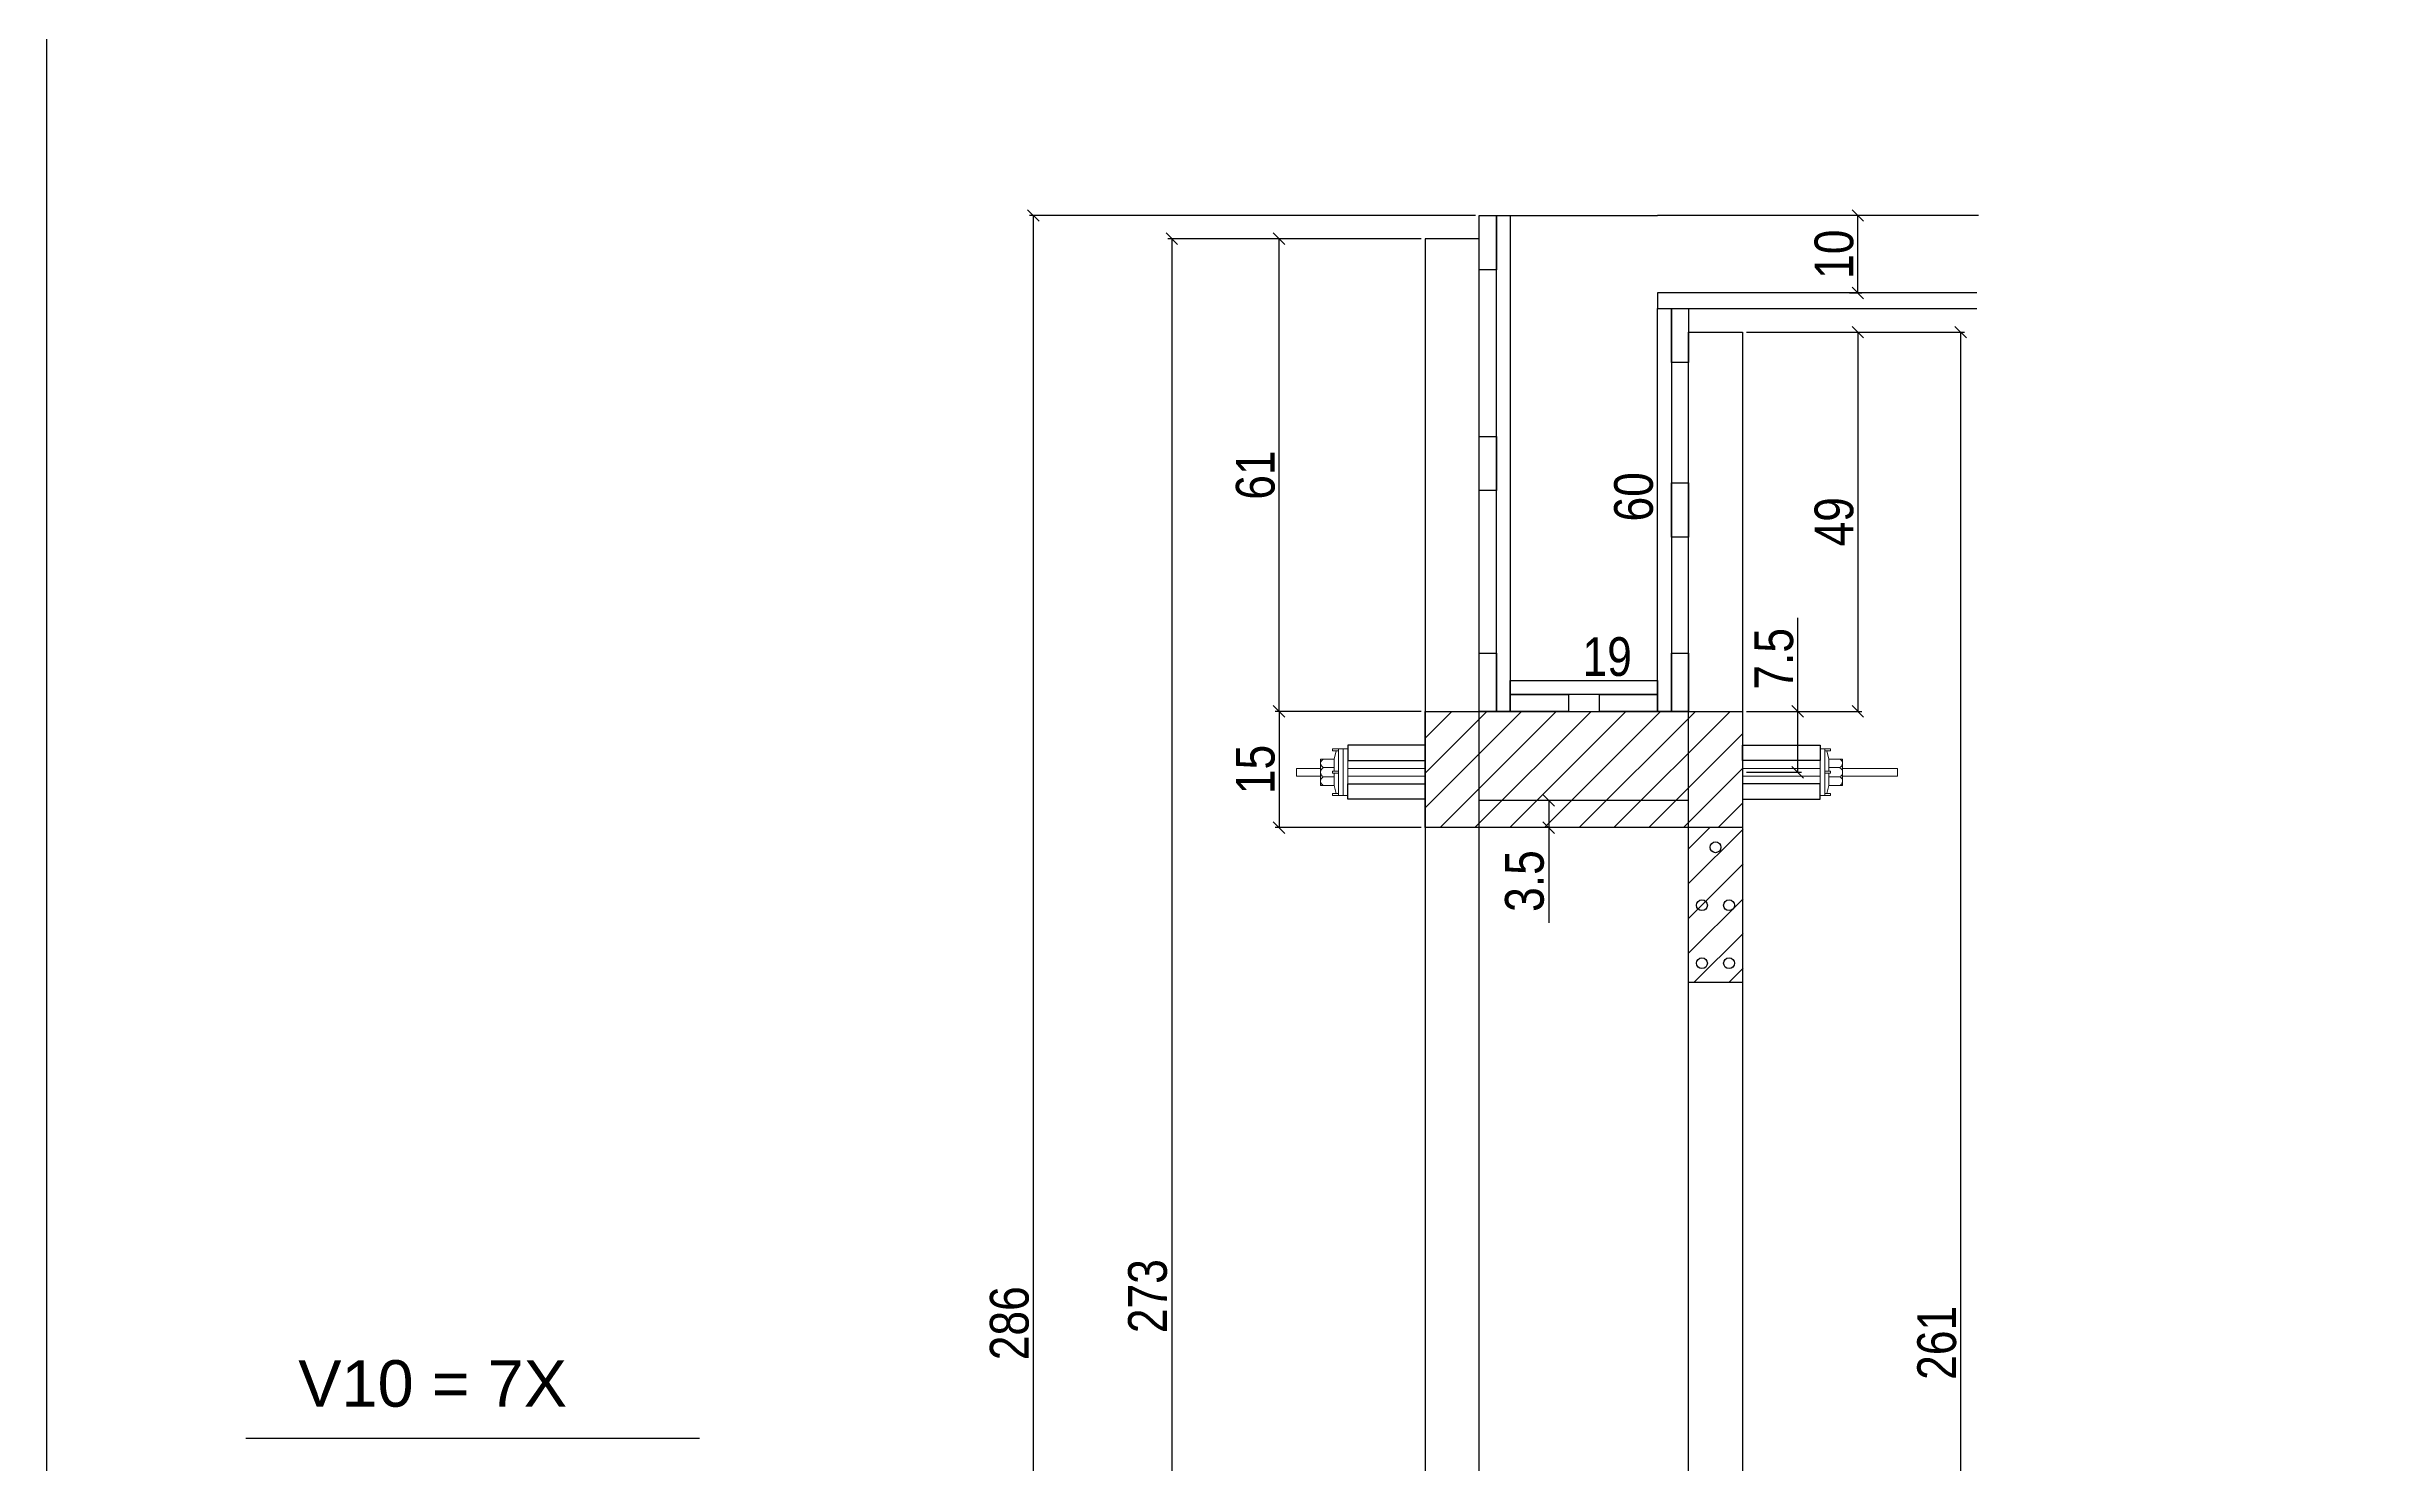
# Model space of a CAD drawing. Extents: x 15230 to 29563, y 3128 to 7338.
# Drawn here: x 24261 to 24866, y 4947 to 5313 of the extents above; entities that cross this region are included whole.
import ezdxf

# ---------------------------------------------------------------- set-up
doc = ezdxf.new("R2010")
doc.units = 0
doc.layers.add('BARRA_ANCORAGEM', color=1, linetype='Continuous', lineweight=15)
for name, color, linetype in [('COTA', 241, 'Continuous'), ('TIRAS REESCORAMENTO', 252, 'Continuous'), ('VIGAS', 3, 'Continuous')]:
    doc.layers.add(name, color=color, linetype=linetype)
doc.styles.add('COTA TECNICA 2X', font='techl___.ttf', dxfattribs={"height": 10})
doc.styles.add('R80-50', font='arial.ttf', dxfattribs={"height": 10})
doc.dimstyles.new('SECAO', dxfattribs={"dimscale": 0.333333, "dimtxt": 5, "dimasz": 9, "dimexe": 3, "dimexo": 3, "dimgap": 3, "dimtad": 1, "dimdec": 1, "dimlfac": 0.5, "dimzin": 12, "dimdsep": 46, "dimtxsty": 'COTA TECNICA 2X', "dimblk1": 'OBLIQUE', "dimblk2": 'OBLIQUE', "dimsah": 1, "dimcen": 0.9, "dimclrd": 4, "dimclre": 4, "dimclrt": 240, "dimadec": 1, "dimazin": 3, "dimtfac": 1, "dimtdec": 1, "dimtmove": 0, "dimatfit": 3, "dimfxl": 1, "dimtolj": 1, "dimtzin": 12, "dimarcsym": 0})

# ---------------------------------------------------------------- blocks, each defined once
blk = doc.blocks.new('_Oblique')
at = {"color": 0, "linetype": 'ByBlock', "lineweight": -2}
blk.add_line((-0.5, -0.5), (0.5, 0.5), dxfattribs=at)
blk = doc.blocks.new('*D341')
at = {"layer": 'COTA', "color": 4, "lineweight": -2, "transparency": 16777216}
for p, q in [((24615.53, 5263.38), (24550.12, 5263.38)), ((24551.12, 5263.38), (24551.12, 4717.28)), ((24615.53, 4717.28), (24550.12, 4717.28))]:
    blk.add_line(p, q, dxfattribs=at)
at = {"layer": 'DEFPOINTS', "color": 0, "transparency": 16777216}
for p in [(24616.53, 5263.38), (24551.12, 4717.28), (24616.53, 4717.28)]:
    blk.add_point(p, dxfattribs=at)
at = {"layer": 'COTA', "color": 4, "lineweight": -2, "transparency": 16777216, "xscale": 3, "yscale": 3, "zscale": 3}
for p, rotation in [((24551.12, 5263.38), 90), ((24551.12, 4717.28), 270)]:
    blk.add_blockref('_Oblique', p, dxfattribs=dict(at, rotation=rotation))
at = {"layer": 'COTA', "color": 240, "transparency": 16777216, "insert": (24544.9, 4990.33), "char_height": 10, "attachment_point": 5, "rotation": 90, "style": 'COTA TECNICA 2X'}
blk.add_mtext('\\A1;273', dxfattribs=at)
blk = doc.blocks.new('*D347')
at = {"layer": 'COTA', "color": 4, "lineweight": -2, "transparency": 16777216}
for p, q in [((24615.53, 5263.38), (24577.83, 5263.38)), ((24578.83, 5141.33), (24578.83, 5263.38)), ((24615.53, 5141.33), (24577.83, 5141.33))]:
    blk.add_line(p, q, dxfattribs=at)
at = {"layer": 'DEFPOINTS', "color": 0, "transparency": 16777216}
for p in [(24578.83, 5263.38), (24616.53, 5263.38), (24616.53, 5141.33)]:
    blk.add_point(p, dxfattribs=at)
at = {"layer": 'COTA', "color": 4, "lineweight": -2, "transparency": 16777216, "xscale": 3, "yscale": 3, "zscale": 3}
for p, rotation in [((24578.83, 5263.38), 90), ((24578.83, 5141.33), 270)]:
    blk.add_blockref('_Oblique', p, dxfattribs=dict(at, rotation=rotation))
at = {"layer": 'COTA', "color": 240, "transparency": 16777216, "insert": (24572.73, 5202.35), "char_height": 10, "attachment_point": 5, "rotation": 90, "style": 'COTA TECNICA 2X'}
blk.add_mtext('\\A1;61', dxfattribs=at)
blk = doc.blocks.new('*D331')
at = {"layer": 'COTA', "color": 4, "lineweight": -2, "transparency": 16777216}
for p, q in [((24699.53, 5239.25), (24729.28, 5239.25)), ((24728.28, 5239.25), (24728.28, 5141.33)), ((24699.53, 5141.33), (24729.28, 5141.33))]:
    blk.add_line(p, q, dxfattribs=at)
at = {"layer": 'DEFPOINTS', "color": 0, "transparency": 16777216}
for p in [(24698.53, 5239.25), (24698.53, 5141.33), (24728.28, 5141.33)]:
    blk.add_point(p, dxfattribs=at)
at = {"layer": 'COTA', "color": 4, "lineweight": -2, "transparency": 16777216, "xscale": 3, "yscale": 3, "zscale": 3}
for p, rotation in [((24728.28, 5239.25), 90), ((24728.28, 5141.33), 270)]:
    blk.add_blockref('_Oblique', p, dxfattribs=dict(at, rotation=rotation))
at = {"layer": 'COTA', "color": 240, "transparency": 16777216, "insert": (24722.18, 5190.29), "char_height": 10, "attachment_point": 5, "rotation": 90, "style": 'COTA TECNICA 2X'}
blk.add_mtext('\\A1;49', dxfattribs=at)
blk = doc.blocks.new('*D332')
at = {"layer": 'COTA', "color": 4, "lineweight": -2, "transparency": 16777216}
for p, q in [((24629.53, 5269.38), (24514.33, 5269.38)), ((24515.33, 5269.38), (24515.33, 4697.28)), ((24615.53, 4697.28), (24514.33, 4697.28))]:
    blk.add_line(p, q, dxfattribs=at)
at = {"layer": 'DEFPOINTS', "color": 0, "transparency": 16777216}
for p in [(24630.53, 5269.38), (24515.33, 4697.28), (24616.53, 4697.28)]:
    blk.add_point(p, dxfattribs=at)
at = {"layer": 'COTA', "color": 4, "lineweight": -2, "transparency": 16777216, "xscale": 3, "yscale": 3, "zscale": 3}
for p, rotation in [((24515.33, 5269.38), 90), ((24515.33, 4697.28), 270)]:
    blk.add_blockref('_Oblique', p, dxfattribs=dict(at, rotation=rotation))
at = {"layer": 'COTA', "color": 240, "transparency": 16777216, "insert": (24509.2, 4983.33), "char_height": 10, "attachment_point": 5, "rotation": 90, "style": 'COTA TECNICA 2X'}
blk.add_mtext('\\A1;286', dxfattribs=at)
blk = doc.blocks.new('*D334')
at = {"layer": 'DEFPOINTS', "color": 0, "transparency": 16777216}
for p in [(24663.56, 5269.38), (24676.53, 5269.38), (24663.56, 5149.33)]:
    blk.add_point(p, dxfattribs=at)
at = {"layer": 'COTA', "color": 240, "transparency": 16777216, "insert": (24670.42, 5196.73), "char_height": 10, "attachment_point": 5, "rotation": 90, "style": 'COTA TECNICA 2X'}
blk.add_mtext('\\A1;60', dxfattribs=at)
blk = doc.blocks.new('*D335')
at = {"layer": 'DEFPOINTS', "color": 0, "transparency": 16777216}
for p in [(24638.53, 5149.33), (24676.53, 5149.33), (24676.53, 5149.33)]:
    blk.add_point(p, dxfattribs=at)
at = {"layer": 'COTA', "color": 240, "transparency": 16777216, "insert": (24663.56, 5155.41), "char_height": 10, "attachment_point": 5, "style": 'COTA TECNICA 2X'}
blk.add_mtext('\\A1;19', dxfattribs=at)
blk = doc.blocks.new('*D337')
at = {"layer": 'COTA', "color": 4, "lineweight": -2, "transparency": 16777216}
for p, q in [((24728.28, 5249.38), (24728.28, 5269.38)), ((24729.28, 5269.38), (24729.28, 5269.38)), ((24726.12, 5249.38), (24729.28, 5249.38))]:
    blk.add_line(p, q, dxfattribs=at)
at = {"layer": 'DEFPOINTS', "color": 0, "transparency": 16777216}
for p in [(24728.28, 5269.38), (24728.28, 5269.38), (24725.12, 5249.38)]:
    blk.add_point(p, dxfattribs=at)
at = {"layer": 'COTA', "color": 4, "lineweight": -2, "transparency": 16777216, "xscale": 3, "yscale": 3, "zscale": 3}
for p, rotation in [((24728.28, 5269.38), 90), ((24728.28, 5249.38), 270)]:
    blk.add_blockref('_Oblique', p, dxfattribs=dict(at, rotation=rotation))
at = {"layer": 'COTA', "color": 240, "transparency": 16777216, "insert": (24722.18, 5259.38), "char_height": 10, "attachment_point": 5, "rotation": 90, "style": 'COTA TECNICA 2X'}
blk.add_mtext('\\A1;10', dxfattribs=at)
blk = doc.blocks.new('*D338')
at = {"layer": 'COTA', "color": 4, "lineweight": -2, "transparency": 16777216}
for p, q in [((24700.53, 5239.25), (24755.82, 5239.25)), ((24754.82, 5239.25), (24754.82, 4717.28)), ((24700.53, 4717.28), (24755.82, 4717.28))]:
    blk.add_line(p, q, dxfattribs=at)
at = {"layer": 'DEFPOINTS', "color": 0, "transparency": 16777216}
for p in [(24699.53, 5239.25), (24699.53, 4717.28), (24754.82, 4717.28)]:
    blk.add_point(p, dxfattribs=at)
at = {"layer": 'COTA', "color": 4, "lineweight": -2, "transparency": 16777216, "xscale": 3, "yscale": 3, "zscale": 3}
for p, rotation in [((24754.82, 5239.25), 90), ((24754.82, 4717.28), 270)]:
    blk.add_blockref('_Oblique', p, dxfattribs=dict(at, rotation=rotation))
at = {"layer": 'COTA', "color": 240, "transparency": 16777216, "insert": (24748.72, 4978.27), "char_height": 10, "attachment_point": 5, "rotation": 90, "style": 'COTA TECNICA 2X'}
blk.add_mtext('\\A1;261', dxfattribs=at)
blk = doc.blocks.new('*D340')
at = {"layer": 'COTA', "color": 4, "lineweight": -2, "transparency": 16777216}
for p, q in [((24615.53, 5141.33), (24577.83, 5141.33)), ((24578.83, 5141.33), (24578.83, 5111.33)), ((24615.53, 5111.33), (24577.83, 5111.33))]:
    blk.add_line(p, q, dxfattribs=at)
at = {"layer": 'DEFPOINTS', "color": 0, "transparency": 16777216}
for p in [(24616.53, 5141.33), (24578.83, 5111.33), (24616.53, 5111.33)]:
    blk.add_point(p, dxfattribs=at)
at = {"layer": 'COTA', "color": 4, "lineweight": -2, "transparency": 16777216, "xscale": 3, "yscale": 3, "zscale": 3}
for p, rotation in [((24578.83, 5141.33), 90), ((24578.83, 5111.33), 270)]:
    blk.add_blockref('_Oblique', p, dxfattribs=dict(at, rotation=rotation))
at = {"layer": 'COTA', "color": 240, "transparency": 16777216, "insert": (24572.72, 5126.33), "char_height": 10, "attachment_point": 5, "rotation": 90, "style": 'COTA TECNICA 2X'}
blk.add_mtext('\\A1;15', dxfattribs=at)
blk = doc.blocks.new('A$C51C4441F')
at = {"layer": 'BARRA_ANCORAGEM'}
for p, q in [((-2.25, 3.4), (-5.81, 3.39)), ((-5.81, 3.39), (-5.81, -3.39)), ((-2.25, 1.2), (-5.02, 1.2)), ((-2.25, 3.4), (-1.79, 5.5)), ((-2.25, 3.4), (-2.25, 3.4)), ((-2.25, 3.4), (-2.25, 0.25)), ((-2.25, -3.4), (-5.81, -3.39)), ((-2.25, -1.2), (-5.02, -1.2)), ((-2.25, -0.25), (-2.25, -3.4)), ((-2.25, -3.4), (-1.79, -5.5))]:
    blk.add_line(p, q, dxfattribs=at)
for points in [[(-2.7, 6), (-1.2, 6), (-1.2, 5.5), (-2.7, 5.5)], [(-2.7, 0.25), (-1.2, 0.25), (-1.2, -0.25), (-2.7, -0.25)], [(-1.2, -6), (0, -6), (0, 6), (-1.2, 6)], [(-2.7, -6), (-1.2, -6), (-1.2, -5.5), (-2.7, -5.5)]]:
    blk.add_lwpolyline(points, close=True, dxfattribs=at)
for centre, radius, start, end in [((-4.66, 2.3), 1.15, 107.78452, 252.2718), ((-4.52, 0), 1.3, 112.64802, 247.40829), ((-4.66, -2.3), 1.15, 107.78452, 252.2718)]:
    blk.add_arc(centre, radius, start, end, dxfattribs=at)
blk = doc.blocks.new('*D348')
at = {"layer": 'COTA', "color": 4, "lineweight": -2, "transparency": 16777216}
for p, q in [((24712.75, 5141.33), (24712.75, 5165.48)), ((24699.53, 5141.33), (24713.75, 5141.33)), ((24712.75, 5125.62), (24712.75, 5141.33)), ((24699.53, 5125.62), (24713.75, 5125.62))]:
    blk.add_line(p, q, dxfattribs=at)
at = {"layer": 'DEFPOINTS', "color": 0, "transparency": 16777216}
for p in [(24698.53, 5141.33), (24712.75, 5141.33), (24698.53, 5125.62)]:
    blk.add_point(p, dxfattribs=at)
at = {"layer": 'COTA', "color": 4, "lineweight": -2, "transparency": 16777216, "xscale": 3, "yscale": 3, "zscale": 3}
for p, rotation in [((24712.75, 5141.33), 90), ((24712.75, 5125.62), 270)]:
    blk.add_blockref('_Oblique', p, dxfattribs=dict(at, rotation=rotation))
at = {"layer": 'COTA', "color": 240, "transparency": 16777216, "insert": (24706.64, 5154.9), "char_height": 10, "attachment_point": 5, "rotation": 90, "style": 'COTA TECNICA 2X'}
blk.add_mtext('\\A1;7.5', dxfattribs=at)
blk = doc.blocks.new('*D349')
at = {"layer": 'COTA', "color": 4, "lineweight": -2, "transparency": 16777216}
for p, q in [((24656.53, 5118.33), (24647.45, 5118.33)), ((24648.45, 5118.33), (24648.45, 5111.33)), ((24656.53, 5111.33), (24647.45, 5111.33)), ((24648.45, 5111.33), (24648.45, 5086.72))]:
    blk.add_line(p, q, dxfattribs=at)
at = {"layer": 'DEFPOINTS', "color": 0, "transparency": 16777216}
for p in [(24657.53, 5118.33), (24648.45, 5111.33), (24657.53, 5111.33)]:
    blk.add_point(p, dxfattribs=at)
at = {"layer": 'COTA', "color": 4, "lineweight": -2, "transparency": 16777216, "xscale": 3, "yscale": 3, "zscale": 3}
for p, rotation in [((24648.45, 5118.33), 90), ((24648.45, 5111.33), 270)]:
    blk.add_blockref('_Oblique', p, dxfattribs=dict(at, rotation=rotation))
at = {"layer": 'COTA', "color": 240, "transparency": 16777216, "insert": (24642.23, 5097.52), "char_height": 10, "attachment_point": 5, "rotation": 90, "style": 'COTA TECNICA 2X'}
blk.add_mtext('\\A1;3.5', dxfattribs=at)

msp = doc.modelspace()

# ---------------------------------------------------------------- hatches: boundary and pattern name
at = {"layer": 'COTA'}
h = msp.add_hatch(dxfattribs=at)
h.set_pattern_fill('ANSI31', color=256, scale=2, style=0)
h.set_pattern_definition([(45, (1.576, -208155.741), (-4.49012806, 4.49012806), [])])
h.paths.add_polyline_path([(24698.53, 5111.33), (24698.53, 5141.33), (24616.53, 5141.33), (24616.53, 5111.33)])
h = msp.add_hatch(dxfattribs=at)
h.set_pattern_fill('ANSI31', color=256, scale=2, style=0)
h.set_pattern_definition([(45, (1024.7996, -193148.082), (-4.49012806, 4.49012806), [])])
h.paths.add_polyline_path([(24684.65, 5071.3), (24698.65, 5071.3), (24698.65, 5111.24), (24684.65, 5111.24)])

# ---------------------------------------------------------------- linework, layer by layer
at = {"linetype": 'Continuous'}
for p, q in [((24616.53, 5111.33), (24616.53, 5141.33)), ((24616.53, 5141.33), (24698.53, 5141.33)), ((24698.53, 5141.33), (24698.53, 5111.33)), ((24684.53, 5118.33), (24630.53, 5118.33)), ((24698.53, 5111.33), (24616.53, 5111.33))]:
    msp.add_line(p, q, dxfattribs=at)
msp.add_line((24698.53, 5071.3), (24684.53, 5071.3))
msp.add_lwpolyline([(24616.53, 4717.28), (24630.53, 4717.28), (24630.53, 5263.38), (24616.53, 5263.38)], close=True, dxfattribs=at)
msp.add_lwpolyline([(24684.53, 5118.33), (24684.53, 5239.25), (24698.53, 5239.25), (24698.53, 4717.28), (24684.53, 4717.28), (24684.53, 5118.33)], dxfattribs=at)
for centre in [(24691.53, 5106.24), (24688.03, 5091.27), (24695.03, 5091.27), (24688.03, 5076.3), (24695.03, 5076.3)]:
    msp.add_circle(centre, 1.4)
at = {"layer": 'BARRA_ANCORAGEM'}
for points in [[(24595.33, 5131.62), (24596.53, 5131.62), (24596.53, 5119.62), (24595.33, 5119.62)], [(24719.73, 5131.62), (24718.53, 5131.62), (24718.53, 5119.62), (24719.73, 5119.62)], [(24583.33, 5124.62), (24589.51, 5124.62), (24589.51, 5126.62), (24583.33, 5126.62)], [(24596.53, 5124.62), (24616.53, 5124.62), (24616.53, 5126.62), (24596.53, 5126.62)], [(24718.53, 5124.62), (24698.53, 5124.62), (24698.53, 5126.62), (24718.53, 5126.62)], [(24724.34, 5124.62), (24738.53, 5124.62), (24738.53, 5126.62), (24724.34, 5126.62)]]:
    msp.add_lwpolyline(points, close=True, dxfattribs=at)
at = {"layer": 'TIRAS REESCORAMENTO', "linetype": 'ByBlock'}
for p, q in [((24638.53, 5269.38), (24676.53, 5269.38)), ((24759.49, 5269.38), (24676.53, 5269.38)), ((24676.53, 5245.38), (24759.01, 5245.38))]:
    msp.add_line(p, q, dxfattribs=at)
for points in [[(24630.53, 5269.38), (24634.93, 5269.38), (24634.93, 5255.38), (24630.53, 5255.38)], [(24680.13, 5245.38), (24684.53, 5245.38), (24684.53, 5231.38), (24680.13, 5231.38)], [(24630.53, 5212.35), (24634.93, 5212.35), (24634.93, 5198.35), (24630.53, 5198.35)], [(24680.13, 5200.35), (24684.53, 5200.35), (24684.53, 5186.35), (24680.13, 5186.35)], [(24630.53, 5156.33), (24634.93, 5156.33), (24634.93, 5141.33), (24630.53, 5141.33)], [(24680.13, 5156.33), (24684.53, 5156.33), (24684.53, 5141.33), (24680.13, 5141.33)], [(24676.53, 5145.73), (24638.53, 5145.73), (24638.53, 5149.33), (24676.53, 5149.33)], [(24653.53, 5145.73), (24653.53, 5141.33), (24638.53, 5141.33), (24638.53, 5145.73)], [(24676.53, 5145.73), (24676.53, 5141.33), (24661.53, 5141.33), (24661.53, 5145.73)], [(24596.53, 5128.62), (24616.53, 5128.62), (24616.53, 5132.62), (24596.53, 5132.62)], [(24718.53, 5128.62), (24698.53, 5128.62), (24698.53, 5132.62), (24718.53, 5132.62)], [(24596.53, 5122.62), (24616.53, 5122.62), (24616.53, 5118.62), (24596.53, 5118.62)], [(24718.53, 5122.62), (24698.53, 5122.62), (24698.53, 5118.62), (24718.53, 5118.62)]]:
    msp.add_lwpolyline(points, close=True, dxfattribs=at)
for points in [[(24638.53, 5141.33), (24634.93, 5141.33), (24634.93, 5269.38), (24638.53, 5269.38), (24638.53, 5141.33)], [(24759.01, 5249.38), (24676.53, 5249.38), (24676.53, 5245.38), (24759.01, 5245.38)], [(24680.13, 5141.33), (24676.53, 5141.33), (24676.53, 5245.38), (24680.13, 5245.38), (24680.13, 5141.33)]]:
    msp.add_lwpolyline(points, dxfattribs=at)
at = {"layer": 'VIGAS', "color": 7}
msp.add_line((24311.99, 4953.62), (24429.14, 4953.62), dxfattribs=at)
at = {"layer": 'VIGAS'}
msp.add_lwpolyline([(24884.85, 4522.67), (24260.57, 4522.67), (24260.57, 5487.46), (24884.85, 5487.46)], close=True, dxfattribs=at)

# ---------------------------------------------------------------- block references
at = {"layer": 'BARRA_ANCORAGEM', "xscale": -1, "rotation": 180}
msp.add_blockref('A$C51C4441F', (24595.33, 5125.62), dxfattribs=at)
at = {"layer": 'BARRA_ANCORAGEM', "xscale": -1}
msp.add_blockref('A$C51C4441F', (24718.53, 5125.62), dxfattribs=at)

# ---------------------------------------------------------------- texts
at = {"layer": 'VIGAS', "color": 7, "style": 'R80-50'}
msp.add_text('V10 = 7X', height=12, dxfattribs=at).set_placement((24325.49, 4961.78))

# ---------------------------------------------------------------- dimensions: what is measured, and where the dimension line sits
at = {"layer": 'COTA', "color": 3}
for base, p1, p2, picture, middle in [((24515.3258, 4697.2835), (24630.5267, 5269.3766), (24616.5267, 4697.2835), '*D332', (24509.2015, 4983.3301)), ((24728.28, 5269.38), (24725.12, 5249.38), (24728.28, 5269.38), '*D337', (24722.18, 5259.38)), ((24551.1198, 4717.2835), (24616.5267, 5263.3766), (24616.5267, 4717.2835), '*D341', (24544.9005, 4990.3301)), ((24578.83, 5263.38), (24616.53, 5141.33), (24616.53, 5263.38), '*D347', (24572.73, 5202.35)), ((24728.28, 5141.33), (24698.53, 5239.25), (24698.53, 5141.33), '*D331', (24722.18, 5190.29)), ((24754.82, 4717.28), (24699.53, 5239.25), (24699.53, 4717.28), '*D338', (24748.72, 4978.27)), ((24578.83, 5111.33), (24616.53, 5141.33), (24616.53, 5111.33), '*D340', (24572.72, 5126.33)), ((24648.45, 5111.33), (24657.53, 5118.33), (24657.53, 5111.33), '*D349', (24642.23, 5097.52))]:
    dim = msp.add_linear_dim(base=base, p1=p1, p2=p2, angle=90, dimstyle='SECAO', dxfattribs=at)
    dim.commit()
    dim.dimension.update_dxf_attribs({"geometry": picture, "text_midpoint": middle})
dim = msp.add_linear_dim(base=(24676.53, 5269.38), p1=(24663.56, 5149.33), p2=(24663.56, 5269.38), angle=90, dimstyle='SECAO', override={"dimse1": 1, "dimse2": 1, "dimsd1": 1, "dimsd2": 1}, dxfattribs=at)
dim.commit()
dim.dimension.update_dxf_attribs({"geometry": '*D334', "text_midpoint": (24676.53, 5196.73), "dimtype": 160})
dim = msp.add_linear_dim(base=(24676.53, 5149.33), p1=(24638.53, 5149.33), p2=(24676.53, 5149.33), dimstyle='SECAO', override={"dimse1": 1, "dimse2": 1, "dimsd1": 1, "dimsd2": 1}, dxfattribs=at)
dim.commit()
dim.dimension.update_dxf_attribs({"geometry": '*D335', "text_midpoint": (24663.56, 5149.33), "dimtype": 160})
dim = msp.add_linear_dim(base=(24712.75, 5141.33), p1=(24698.53, 5125.62), p2=(24698.53, 5141.33), angle=90, text='7.5', dimstyle='SECAO', dxfattribs=at)
dim.commit()
dim.dimension.update_dxf_attribs({"geometry": '*D348', "text_midpoint": (24706.64, 5154.9)})

doc.saveas('drawing.dxf')
